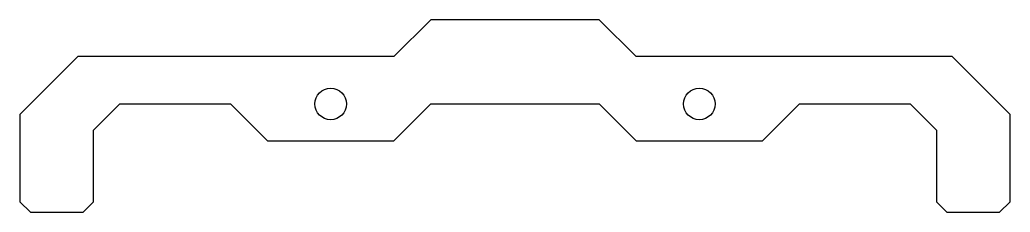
# Model space of a CAD drawing. Header units: millimetres. Extents: x -47 to 47, y -10.3 to 8.
import ezdxf

# ---------------------------------------------------------------- set-up
doc = ezdxf.new("R2010")
doc.units = ezdxf.units.MM

msp = doc.modelspace()

# ---------------------------------------------------------------- linework, layer by layer
msp.add_lwpolyline([(-37.5, 0), (-27, 0), (-23.5, -3.5), (-11.5, -3.5), (-8, 0), (8, 0), (11.5, -3.5), (23.5, -3.5), (27, 0), (37.5, 0), (40, -2.5), (40, -9.3), (41, -10.3), (46, -10.3), (47, -9.3), (47, -1), (41.5, 4.5), (11.5, 4.5), (8, 8), (-8, 8), (-11.5, 4.5), (-41.5, 4.5), (-47, -1), (-47, -9.3), (-46, -10.3), (-41, -10.3), (-40, -9.3), (-40, -2.5)], close=True)
for centre in [(-17.5, 0), (17.5, 0)]:
    msp.add_circle(centre, 1.5)

doc.saveas('drawing.dxf')
